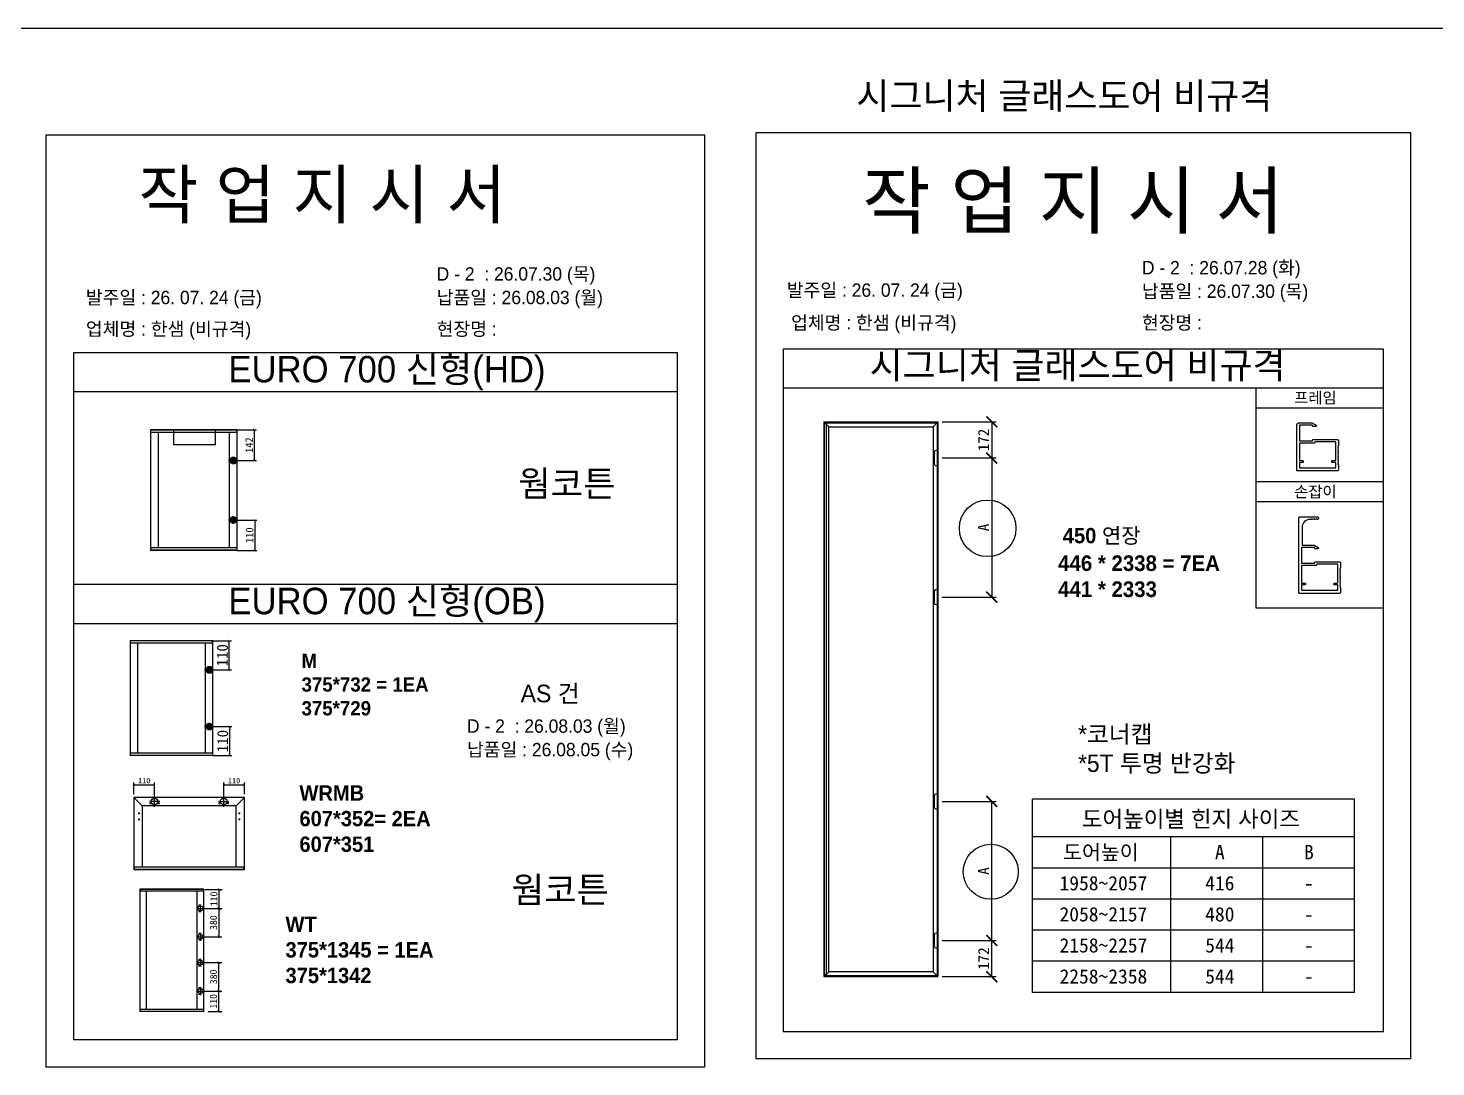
# Model space of a CAD drawing. Header units: millimetres. Extents: x -44117 to 256353, y -2095463 to 65325.
# Drawn here: x 113870 to 120285, y -1151278 to -1146543 of the extents above; entities that cross this region are included whole.
import ezdxf
from ezdxf.enums import TextEntityAlignment as Align

# ---------------------------------------------------------------- set-up
doc = ezdxf.new("R2010")
doc.units = ezdxf.units.MM
doc.header["$LTSCALE"] = 10
doc.layers.add('Layer1', color=7, linetype='Continuous', lineweight=70)
doc.styles.add('MtX_Gulim', font='')
doc.styles.get('MtX_Gulim').set_extended_font_data('Gulim', bold=True)
doc.dimstyles.new('ISO-25', dxfattribs={"dimtxt": 2.5, "dimasz": 2.5, "dimexe": 1, "dimexo": 1, "dimtad": 1, "dimtxsty": 'Standard', "dimblk": 'ARCHTICK', "dimcen": 2.5, "dimadec": 0, "dimazin": 0, "dimtfac": 1, "dimtmove": 0, "dimatfit": 3, "dimfxl": 0, "dimarcsym": 0})

# ---------------------------------------------------------------- blocks, each defined once
blk = doc.blocks.new('_ArchTick')
at = {"color": 0, "linetype": 'ByBlock', "const_width": 0.15}
blk.add_lwpolyline([(-0.5, -0.5), (0.5, 0.5)], dxfattribs=at)
blk = doc.blocks.new('*D8033')
at = {"color": 0, "lineweight": -2}
for p, q in [((114710.3322754045, -1149335.42304734), (114796.5198760303, -1149335.42304734)), ((114786.5198760303, -1149468.412046666), (114786.5198760303, -1149335.42304734)), ((114710.3322754045, -1149468.412046666), (114796.5198760303, -1149468.412046666))]:
    blk.add_line(p, q, dxfattribs=at)
at = {"layer": 'Defpoints', "color": 0}
for p in [(114695.3322754045, -1149335.42304734), (114786.5198760303, -1149335.42304734), (114695.3322754045, -1149468.412046666)]:
    blk.add_point(p, dxfattribs=at)
at = {"color": 0, "lineweight": -2, "xscale": 10, "yscale": 10, "zscale": 10}
for p, rotation in [((114786.5198760303, -1149335.42304734), 90), ((114786.5198760303, -1149468.412046666), 270)]:
    blk.add_blockref('_ArchTick', p, dxfattribs=dict(at, rotation=rotation))
at = {"color": 0, "insert": (114755.2698760303, -1149401.917547003), "char_height": 25, "attachment_point": 5, "rotation": 90}
blk.add_mtext('{\\H2x;110}', dxfattribs=at)
blk = doc.blocks.new('*D8034')
at = {"color": 0, "lineweight": -2}
for p, q in [((114710.3322754046, -1149726.982549987), (114797.97834891, -1149726.982549987)), ((114787.97834891, -1149726.982549987), (114787.97834891, -1149859.139319526)), ((114710.3322754046, -1149859.139319526), (114797.97834891, -1149859.139319526))]:
    blk.add_line(p, q, dxfattribs=at)
at = {"layer": 'Defpoints', "color": 0}
for p in [(114695.3322754046, -1149726.982549987), (114695.3322754046, -1149859.139319526), (114787.97834891, -1149859.139319526)]:
    blk.add_point(p, dxfattribs=at)
at = {"color": 0, "lineweight": -2, "xscale": 10, "yscale": 10, "zscale": 10}
for p, rotation in [((114787.97834891, -1149726.982549987), 90), ((114787.97834891, -1149859.139319526), 270)]:
    blk.add_blockref('_ArchTick', p, dxfattribs=dict(at, rotation=rotation))
at = {"color": 0, "insert": (114756.72834891, -1149793.060934757), "char_height": 25, "attachment_point": 5, "rotation": 90}
blk.add_mtext('{\\H2x;110}', dxfattribs=at)
blk = doc.blocks.new('*D8035')
at = {"color": 0, "lineweight": -2}
for p, q in [((114351.5631192497, -1150034.919974235), (114351.5631192497, -1149982.026831809)), ((114351.5631192497, -1149992.026831809), (114445.9347915198, -1149992.026831809)), ((114445.9347915198, -1150053.534567311), (114445.9347915198, -1149982.026831809))]:
    blk.add_line(p, q, dxfattribs=at)
at = {"layer": 'Defpoints', "color": 0}
for p in [(114445.9347915198, -1149992.026831809), (114351.5631192497, -1150049.919974235), (114445.9347915198, -1150068.534567311)]:
    blk.add_point(p, dxfattribs=at)
at = {"color": 0, "lineweight": -2, "xscale": 10, "yscale": 10, "zscale": 10, "rotation": 180}
blk.add_blockref('_ArchTick', (114351.5631192497, -1149992.026831809), dxfattribs=at)
at = {"color": 0, "lineweight": -2, "xscale": 10, "yscale": 10, "zscale": 10}
blk.add_blockref('_ArchTick', (114445.9347915198, -1149992.026831809), dxfattribs=at)
at = {"color": 0, "insert": (114398.7489553847, -1149973.276831809), "char_height": 25, "attachment_point": 5}
blk.add_mtext('110', dxfattribs=at)
blk = doc.blocks.new('*D8036')
at = {"color": 0, "lineweight": -2}
for p, q in [((114761.2134186668, -1150053.534567311), (114761.2134186668, -1149982.026831809)), ((114761.2134186668, -1149992.026831809), (114855.5850765878, -1149992.026831809)), ((114855.5850765878, -1150034.919974235), (114855.5850765878, -1149982.026831809))]:
    blk.add_line(p, q, dxfattribs=at)
at = {"layer": 'Defpoints', "color": 0}
for p in [(114855.5850765878, -1149992.026831809), (114761.2134186668, -1150068.534567311), (114855.5850765878, -1150049.919974235)]:
    blk.add_point(p, dxfattribs=at)
at = {"color": 0, "lineweight": -2, "xscale": 10, "yscale": 10, "zscale": 10, "rotation": 180}
blk.add_blockref('_ArchTick', (114761.2134186668, -1149992.026831809), dxfattribs=at)
at = {"color": 0, "lineweight": -2, "xscale": 10, "yscale": 10, "zscale": 10}
blk.add_blockref('_ArchTick', (114855.5850765878, -1149992.026831809), dxfattribs=at)
at = {"color": 0, "insert": (114808.3992476273, -1149973.276831809), "char_height": 25, "attachment_point": 5}
blk.add_mtext('110', dxfattribs=at)
blk = doc.blocks.new('*D8037')
at = {"color": 0, "lineweight": -2}
for p, q in [((114675.440180725, -1150468.887582124), (114753.826817409, -1150468.887582124)), ((114740.826817409, -1150555.716984953), (114740.826817409, -1150468.887582124)), ((114675.440180725, -1150555.716984953), (114753.826817409, -1150555.716984953))]:
    blk.add_line(p, q, dxfattribs=at)
at = {"layer": 'Defpoints', "color": 0}
for p in [(114655.940180725, -1150468.887582124), (114740.826817409, -1150468.887582124), (114655.940180725, -1150555.716984953)]:
    blk.add_point(p, dxfattribs=at)
at = {"color": 0, "lineweight": -2, "xscale": 13, "yscale": 13, "zscale": 13}
for p, rotation in [((114740.826817409, -1150468.887582124), 90), ((114740.826817409, -1150555.716984953), 270)]:
    blk.add_blockref('_ArchTick', p, dxfattribs=dict(at, rotation=rotation))
at = {"color": 0, "insert": (114716.451817409, -1150512.302283539), "char_height": 32.5, "attachment_point": 5, "rotation": 90}
blk.add_mtext('110', dxfattribs=at)
blk = doc.blocks.new('*D8038')
at = {"color": 0, "lineweight": -2}
for p, q in [((114675.440180725, -1150932.533806504), (114752.0625671593, -1150932.533806504)), ((114739.0625671593, -1151026.21845045), (114739.0625671593, -1150932.533806504)), ((114689.7731023304, -1151026.21845045), (114752.0625671593, -1151026.21845045))]:
    blk.add_line(p, q, dxfattribs=at)
at = {"layer": 'Defpoints', "color": 0}
for p in [(114655.940180725, -1150932.533806504), (114739.0625671593, -1150932.533806504), (114670.2731023304, -1151026.21845045)]:
    blk.add_point(p, dxfattribs=at)
at = {"color": 0, "lineweight": -2, "xscale": 13, "yscale": 13, "zscale": 13}
for p, rotation in [((114739.0625671593, -1150932.533806504), 90), ((114739.0625671593, -1151026.21845045), 270)]:
    blk.add_blockref('_ArchTick', p, dxfattribs=dict(at, rotation=rotation))
at = {"color": 0, "insert": (114714.6875671593, -1150979.376128477), "char_height": 32.5, "attachment_point": 5, "rotation": 90}
blk.add_mtext('110', dxfattribs=at)
blk = doc.blocks.new('*D8039')
at = {"color": 0, "lineweight": -2}
for p, q in [((114675.440180725, -1150803.001020226), (114752.0625671593, -1150803.001020226)), ((114739.0625671593, -1150932.533806504), (114739.0625671593, -1150803.001020226)), ((114675.440180725, -1150932.533806504), (114752.0625671593, -1150932.533806504))]:
    blk.add_line(p, q, dxfattribs=at)
at = {"layer": 'Defpoints', "color": 0}
for p in [(114655.940180725, -1150803.001020226), (114739.0625671593, -1150803.001020226), (114655.940180725, -1150932.533806504)]:
    blk.add_point(p, dxfattribs=at)
at = {"color": 0, "lineweight": -2, "xscale": 13, "yscale": 13, "zscale": 13}
for p, rotation in [((114739.0625671593, -1150803.001020226), 90), ((114739.0625671593, -1150932.533806504), 270)]:
    blk.add_blockref('_ArchTick', p, dxfattribs=dict(at, rotation=rotation))
at = {"color": 0, "insert": (114714.6875671593, -1150867.767413365), "char_height": 32.5, "attachment_point": 5, "rotation": 90}
blk.add_mtext('380', dxfattribs=at)
blk = doc.blocks.new('*D8040')
at = {"color": 0, "lineweight": -2}
for p, q in [((114675.440180725, -1150555.716984953), (114752.0625671593, -1150555.716984953)), ((114739.0625671593, -1150555.716984953), (114739.0625671593, -1150685.249792971)), ((114675.440180725, -1150685.249792971), (114752.0625671593, -1150685.249792971))]:
    blk.add_line(p, q, dxfattribs=at)
at = {"layer": 'Defpoints', "color": 0}
for p in [(114655.940180725, -1150555.716984953), (114655.940180725, -1150685.249792971), (114739.0625671593, -1150685.249792971)]:
    blk.add_point(p, dxfattribs=at)
at = {"color": 0, "lineweight": -2, "xscale": 13, "yscale": 13, "zscale": 13}
for p, rotation in [((114739.0625671593, -1150555.716984953), 90), ((114739.0625671593, -1150685.249792971), 270)]:
    blk.add_blockref('_ArchTick', p, dxfattribs=dict(at, rotation=rotation))
at = {"color": 0, "insert": (114714.6875671593, -1150620.483388962), "char_height": 32.5, "attachment_point": 5, "rotation": 90}
blk.add_mtext('380', dxfattribs=at)
blk = doc.blocks.new('*D8041')
at = {"color": 0, "lineweight": -2}
for p, q in [((114820.3499108827, -1148374.604603655), (114911.019805228, -1148374.604603655)), ((114901.019805228, -1148514.130629423), (114901.019805228, -1148374.604603655)), ((114820.3499108827, -1148514.130629423), (114911.019805228, -1148514.130629423))]:
    blk.add_line(p, q, dxfattribs=at)
at = {"layer": 'Defpoints', "color": 0}
for p in [(114805.3499108827, -1148374.604603655), (114901.019805228, -1148374.604603655), (114805.3499108827, -1148514.130629423)]:
    blk.add_point(p, dxfattribs=at)
at = {"color": 0, "lineweight": -2, "xscale": 10, "yscale": 10, "zscale": 10}
for p, rotation in [((114901.019805228, -1148374.604603655), 90), ((114901.019805228, -1148514.130629423), 270)]:
    blk.add_blockref('_ArchTick', p, dxfattribs=dict(at, rotation=rotation))
at = {"color": 0, "insert": (114877.269805228, -1148444.367616539), "char_height": 25, "attachment_point": 5, "rotation": 90}
blk.add_mtext('{\\H1.4x;142}', dxfattribs=at)
blk = doc.blocks.new('*D8042')
at = {"color": 0, "lineweight": -2}
for p, q in [((114820.3499108827, -1148785.411072859), (114912.5499688177, -1148785.411072859)), ((114902.5499688177, -1148785.411072859), (114902.5499688177, -1148924.063960884)), ((114820.3499108827, -1148924.063960884), (114912.5499688177, -1148924.063960884))]:
    blk.add_line(p, q, dxfattribs=at)
at = {"layer": 'Defpoints', "color": 0}
for p in [(114805.3499108827, -1148785.411072859), (114805.3499108827, -1148924.063960884), (114902.5499688177, -1148924.063960884)]:
    blk.add_point(p, dxfattribs=at)
at = {"color": 0, "lineweight": -2, "xscale": 10, "yscale": 10, "zscale": 10}
for p, rotation in [((114902.5499688177, -1148785.411072859), 90), ((114902.5499688177, -1148924.063960884), 270)]:
    blk.add_blockref('_ArchTick', p, dxfattribs=dict(at, rotation=rotation))
at = {"color": 0, "insert": (114878.7999688177, -1148854.737516871), "char_height": 25, "attachment_point": 5, "rotation": 90}
blk.add_mtext('{\\H1.4x;110}', dxfattribs=at)
blk = doc.blocks.new('*D8043')
at = {"color": 0, "lineweight": -2}
for p, q in [((118035.7032132477, -1148502.53147952), (118281.063910661, -1148502.53147952)), ((118261.063910661, -1148502.53147952), (118261.063910661, -1149136.379640532)), ((118035.7032132477, -1149136.379640532), (118281.063910661, -1149136.379640532))]:
    blk.add_line(p, q, dxfattribs=at)
at = {"layer": 'Defpoints', "color": 0}
for p in [(118015.7032132477, -1148502.53147952), (118015.7032132477, -1149136.379640532), (118261.063910661, -1149136.379640532)]:
    blk.add_point(p, dxfattribs=at)
at = {"color": 0, "lineweight": -2, "xscale": 50, "yscale": 50, "zscale": 50}
for p, rotation in [((118261.063910661, -1148502.53147952), 90), ((118261.063910661, -1149136.379640532), 270)]:
    blk.add_blockref('_ArchTick', p, dxfattribs=dict(at, rotation=rotation))
at = {"color": 0, "insert": (118223.563910661, -1148819.455560026), "char_height": 50, "attachment_point": 5, "rotation": 90}
blk.add_mtext('A', dxfattribs=at)
blk = doc.blocks.new('*D8044')
at = {"color": 0, "lineweight": -2}
for p, q in [((118035.7032132477, -1148338.243628964), (118281.063910661, -1148338.243628964)), ((118261.063910661, -1148338.243628964), (118261.063910661, -1148502.53147952)), ((118035.7032132477, -1148502.53147952), (118281.063910661, -1148502.53147952))]:
    blk.add_line(p, q, dxfattribs=at)
at = {"layer": 'Defpoints', "color": 0}
for p in [(118015.7032132477, -1148338.243628964), (118015.7032132477, -1148502.53147952), (118261.063910661, -1148502.53147952)]:
    blk.add_point(p, dxfattribs=at)
at = {"color": 0, "lineweight": -2, "xscale": 50, "yscale": 50, "zscale": 50}
for p, rotation in [((118261.063910661, -1148338.243628964), 90), ((118261.063910661, -1148502.53147952), 270)]:
    blk.add_blockref('_ArchTick', p, dxfattribs=dict(at, rotation=rotation))
at = {"color": 0, "insert": (118223.563910661, -1148420.387554242), "char_height": 50, "attachment_point": 5, "rotation": 90}
blk.add_mtext('172', dxfattribs=at)
blk = doc.blocks.new('*D8045')
at = {"color": 0, "lineweight": -2}
for p, q in [((118035.7032132477, -1150068.509289079), (118281.063910661, -1150068.509289079)), ((118261.063910661, -1150702.357450091), (118261.063910661, -1150068.509289079)), ((118035.7032132477, -1150702.357450091), (118281.063910661, -1150702.357450091))]:
    blk.add_line(p, q, dxfattribs=at)
at = {"layer": 'Defpoints', "color": 0}
for p in [(118015.7032132477, -1150068.509289079), (118261.063910661, -1150068.509289079), (118015.7032132477, -1150702.357450091)]:
    blk.add_point(p, dxfattribs=at)
at = {"color": 0, "lineweight": -2, "xscale": 50, "yscale": 50, "zscale": 50}
for p, rotation in [((118261.063910661, -1150068.509289079), 90), ((118261.063910661, -1150702.357450091), 270)]:
    blk.add_blockref('_ArchTick', p, dxfattribs=dict(at, rotation=rotation))
at = {"color": 0, "insert": (118223.563910661, -1150385.433369585), "char_height": 50, "attachment_point": 5, "rotation": 90}
blk.add_mtext('A', dxfattribs=at)
blk = doc.blocks.new('*D8046')
at = {"color": 0, "lineweight": -2}
for p, q in [((118035.7032132477, -1150702.357450091), (118281.063910661, -1150702.357450091)), ((118261.063910661, -1150866.645300647), (118261.063910661, -1150702.357450091)), ((118035.7032132477, -1150866.645300647), (118281.063910661, -1150866.645300647))]:
    blk.add_line(p, q, dxfattribs=at)
at = {"layer": 'Defpoints', "color": 0}
for p in [(118015.7032132477, -1150702.357450091), (118261.063910661, -1150702.357450091), (118015.7032132477, -1150866.645300647)]:
    blk.add_point(p, dxfattribs=at)
at = {"color": 0, "lineweight": -2, "xscale": 50, "yscale": 50, "zscale": 50}
for p, rotation in [((118261.063910661, -1150702.357450091), 90), ((118261.063910661, -1150866.645300647), 270)]:
    blk.add_blockref('_ArchTick', p, dxfattribs=dict(at, rotation=rotation))
at = {"color": 0, "insert": (118223.563910661, -1150784.501375369), "char_height": 50, "attachment_point": 5, "rotation": 90}
blk.add_mtext('172', dxfattribs=at)

msp = doc.modelspace()

# ---------------------------------------------------------------- linework, layer by layer
at = {"color": 1}
msp.add_line((104196.7372060149, -1146543.435167261), (196465.8840699345, -1146543.435167261), dxfattribs=at)
for p, q in [((116829.0507296563, -1148023.041820599), (114076.1697095812, -1148023.041820599)), ((120045.931527242, -1148006.275745875), (117310.5971768558, -1148006.275745875)), ((116829.0507296563, -1148201.800328397), (114076.1697095812, -1148201.800328397)), ((120045.931527242, -1148183.894859537), (117310.5971768558, -1148183.894859537)), ((120045.931527242, -1148276.273482641), (119463.811456133, -1148276.273482641)), ((117496.0409341828, -1148338.243628964), (117496.0409341828, -1150866.645300647)), ((117496.0409341828, -1148338.243628964), (118015.7032132477, -1148338.243628964)), ((117496.0409341828, -1148338.243628964), (117518.1790133358, -1148360.381708117)), ((117496.0409341828, -1148338.243628964), (117506.527392729, -1148338.243628964)), ((117506.527392729, -1148338.243628964), (117506.527392729, -1150866.645300647)), ((117993.5651340947, -1148360.381708117), (118015.7032132477, -1148338.243628964)), ((118015.7032132477, -1148338.243628964), (118015.7032132477, -1150866.645300647)), ((114426.8307451661, -1148374.999330196), (114426.8307451661, -1148923.66922126)), ((114822.4220519908, -1148375.709837968), (114426.8307451661, -1148375.709837968)), ((114822.4220519908, -1148386.446399865), (114426.8307451661, -1148386.446399865)), ((114822.0273254505, -1148374.604603655), (114427.2254717064, -1148374.604603655)), ((114461.9614072557, -1148385.656946785), (114461.9614072557, -1148912.222164674)), ((114786.8966633607, -1148912.222164674), (114786.8966633607, -1148386.446399865)), ((114820.448419289, -1148386.446399865), (114820.448419289, -1148374.604603655)), ((114822.4220519908, -1148923.66922126), (114822.4220519908, -1148374.999330196)), ((120045.931527242, -1148611.536185654), (119463.811456133, -1148611.536185654)), ((120045.931527242, -1148701.968888441), (119463.811456133, -1148701.968888441)), ((114822.4220519908, -1148912.222164674), (114426.8307451661, -1148912.222164674)), ((114822.4220519908, -1148922.958726571), (114426.8307451661, -1148922.958726571)), ((114822.0273254505, -1148924.063960884), (114427.2254717064, -1148924.063960884)), ((114428.8043778677, -1148924.063960884), (114428.8043778677, -1148912.222164674)), ((114820.448419289, -1148912.222164674), (114820.448419289, -1148924.063960884)), ((116829.0507296563, -1149079.737665741), (114076.1697095812, -1149079.737665741)), ((116829.0507296563, -1149258.496173539), (114076.1697095812, -1149258.496173539)), ((114334.5473623581, -1149335.799280285), (114334.5473623581, -1149858.76307411)), ((114711.6045582982, -1149336.476499586), (114334.5473623581, -1149336.476499586)), ((114711.6045582982, -1149346.710035696), (114334.5473623581, -1149346.710035696)), ((114711.228325353, -1149335.42304734), (114334.9235953033, -1149335.42304734)), ((114368.0320944807, -1149345.957569805), (114368.0320944807, -1149847.85233117)), ((114677.7435932303, -1149847.85233117), (114677.7435932303, -1149346.710035696)), ((114709.7233935721, -1149346.710035696), (114709.7233935721, -1149335.42304734)), ((114711.6045582982, -1149858.76307411), (114711.6045582982, -1149335.799280285)), ((114711.6045582982, -1149847.85233117), (114334.5473623581, -1149847.85233117)), ((114711.6045582982, -1149858.085867279), (114334.5473623581, -1149858.085867279)), ((114711.228325353, -1149859.139319526), (114334.9235953033, -1149859.139319526)), ((114336.4285270841, -1149859.139319526), (114336.4285270841, -1149847.85233117)), ((114709.7233935721, -1149847.85233117), (114709.7233935721, -1149859.139319526)), ((114351.1302217364, -1150049.919974235), (114351.1302217364, -1150378.056289391)), ((114389.6581004288, -1150088.447852928), (114351.2570144824, -1150049.613869468)), ((114855.5850765877, -1150049.487076721), (114351.5631192497, -1150049.487076721)), ((114469.5473149697, -1150068.534567311), (114422.3222680698, -1150068.534567311)), ((114429.9175783225, -1150077.192517579), (114422.9912181081, -1150077.192517579)), ((114426.4543982153, -1150073.729337472), (114426.4543982153, -1150080.655697686)), ((114445.9347843453, -1150092.147090761), (114445.9347843453, -1150044.922043861)), ((114468.8783545284, -1150077.192517579), (114461.951994314, -1150077.192517579)), ((114465.4151744212, -1150073.729337472), (114465.4151744212, -1150080.655697686)), ((114737.6008952168, -1150068.534567311), (114784.8259421167, -1150068.534567311)), ((114745.1962198185, -1150077.192517579), (114738.2698596041, -1150077.192517579)), ((114741.7330397113, -1150073.729337472), (114741.7330397113, -1150080.655697686)), ((114761.2134258412, -1150092.147090761), (114761.2134258412, -1150044.922043861)), ((114784.1569960244, -1150077.192517579), (114777.23063581, -1150077.192517579)), ((114780.6938159172, -1150073.729337472), (114780.6938159172, -1150080.655697686)), ((114817.4900954086, -1150088.447852928), (114855.891181355, -1150049.613869468)), ((114856.0179741011, -1150378.056289391), (114856.0179741011, -1150049.919974235)), ((118446.0730089964, -1150938.433212994), (118446.0730089964, -1150058.37141765)), ((119914.6502626512, -1150058.37141765), (118446.0730089964, -1150058.37141765)), ((119914.6502626503, -1150938.433212994), (119914.650262651, -1150058.37141765)), ((114370.6106170138, -1150122.213860287), (114379.2685672818, -1150122.213860287)), ((114370.6106170138, -1150149.91929983), (114379.2685672818, -1150149.91929983)), ((114374.9395921478, -1150117.884883839), (114374.9395921478, -1150126.542834107)), ((114374.9395921478, -1150145.590323381), (114374.9395921478, -1150154.248273648)), ((114389.6581004288, -1150088.447852928), (114389.6581004288, -1150366.368056529)), ((114817.4900954086, -1150088.447852928), (114389.6581004288, -1150088.447852928)), ((114817.4900954086, -1150365.502261503), (114817.4900954086, -1150088.447852928)), ((114836.5375931727, -1150122.213860287), (114827.8796429047, -1150122.213860287)), ((114836.5375931727, -1150149.91929983), (114827.8796429047, -1150149.91929983)), ((114832.2086180387, -1150117.884883839), (114832.2086180387, -1150126.542834107)), ((114832.2086180387, -1150145.590323381), (114832.2086180387, -1150154.248273648)), ((119914.6502626512, -1150230.132295288), (118446.0730089964, -1150230.132295288)), ((119076.877444593, -1150938.433212994), (119076.877444593, -1150230.132295287)), ((119495.7638536218, -1150938.433212994), (119495.7638536221, -1150230.132295287)), ((114351.1302217364, -1150365.502261503), (114856.0179741011, -1150365.502261503)), ((114351.1302217364, -1150377.277073867), (114855.5850765877, -1150377.277073867)), ((114351.5631192497, -1150378.489186904), (114855.5850765877, -1150378.489186904)), ((114353.2947093033, -1150365.502261503), (114353.2947093033, -1150378.489186904)), ((114853.8534865341, -1150378.489186904), (114853.8534865341, -1150365.502261503)), ((119914.6502626506, -1150371.792478829), (118446.0730089964, -1150371.792478829)), ((114378.5104313953, -1150468.297306062), (114378.5104313953, -1151025.986557244)), ((114670.3691511393, -1150468.887582124), (114378.5104313953, -1150468.887582124)), ((114670.0412199935, -1150467.969374916), (114378.8383625411, -1150467.969374916)), ((114380.1500871242, -1150467.969374916), (114380.1500871242, -1150477.807309289)), ((114668.7294954104, -1150477.807309289), (114668.7294954104, -1150467.969374916)), ((114670.3691511393, -1151025.986557244), (114670.3691511393, -1150468.297306062)), ((114670.3691511393, -1150477.807309289), (114378.5104313953, -1150477.807309289)), ((114407.6963033697, -1150477.151446998), (114407.6963033697, -1151016.476564885)), ((114640.8553480191, -1151016.476564885), (114640.8553480191, -1150477.807309289)), ((119914.6502626509, -1150513.452662371), (118446.0730089964, -1150513.452662371)), ((114638.0530789745, -1150555.716984953), (114673.8272824755, -1150555.716984953)), ((114652.6608692672, -1150540.960081898), (114647.4139709347, -1150540.960081898)), ((114652.6608692672, -1150570.473885019), (114647.4139709347, -1150570.473885019)), ((114650.037420101, -1150538.336632732), (114650.037420101, -1150543.583531065)), ((114650.037420101, -1150567.850435853), (114650.037420101, -1150573.097334185)), ((114655.940180725, -1150573.604092138), (114655.940180725, -1150537.829888637)), ((119914.6502626506, -1150655.112845912), (118446.0730089964, -1150655.112845912)), ((114638.0530789745, -1150685.249798406), (114673.8272824755, -1150685.249798406)), ((114652.6608692672, -1150670.492884481), (114647.4139709347, -1150670.492884481)), ((114652.6608692672, -1150700.006687602), (114647.4139709347, -1150700.006687602)), ((114650.037420101, -1150667.869435315), (114650.037420101, -1150673.116333647)), ((114650.037420101, -1150697.383238435), (114650.037420101, -1150702.630136768)), ((114655.940180725, -1150667.362691221), (114655.940180725, -1150703.136894721)), ((114652.6608692672, -1150788.244106301), (114647.4139709347, -1150788.244106301)), ((114650.037420101, -1150785.620657135), (114650.037420101, -1150790.867555468)), ((114655.940180725, -1150785.113913041), (114655.940180725, -1150820.888116542)), ((114638.0530789745, -1150803.001020226), (114673.8272824755, -1150803.001020226)), ((114652.6608692672, -1150817.757909422), (114647.4139709347, -1150817.757909422)), ((114650.037420101, -1150815.134460255), (114650.037420101, -1150820.381358588)), ((117518.1790133358, -1150844.507221494), (117496.0409341828, -1150866.645300647)), ((117993.5651340947, -1150844.507221494), (118015.7032132477, -1150866.645300647)), ((119914.6502626506, -1150796.773029453), (118446.0730089964, -1150796.773029453)), ((114652.6608692672, -1150917.77689258), (114647.4139709347, -1150917.77689258)), ((114650.037420101, -1150915.153443414), (114650.037420101, -1150920.400341746)), ((114655.940180725, -1150914.646704754), (114655.940180725, -1150950.420908254)), ((117496.0409341828, -1150866.645300647), (118015.7032132477, -1150866.645300647)), ((114638.0530789745, -1150932.533811939), (114673.8272824755, -1150932.533811939)), ((114652.6608692672, -1150947.2906957), (114647.4139709347, -1150947.2906957)), ((114650.037420101, -1150944.667246534), (114650.037420101, -1150949.914144866)), ((119914.6502626506, -1150938.433212994), (118446.0730089964, -1150938.433212994)), ((114670.3691511393, -1151016.476564885), (114378.5104313953, -1151016.476564885)), ((114670.3691511393, -1151025.396292051), (114378.5104313953, -1151025.396292051)), ((114670.0412199935, -1151026.314499259), (114378.8383625411, -1151026.314499259)), ((114380.1500871242, -1151026.314499259), (114380.1500871242, -1151016.476564885)), ((114668.7294954104, -1151016.476564885), (114668.7294954104, -1151026.314499259))]:
    msp.add_line(p, q)
at = {"linetype": 'Continuous'}
for p, q in [((117518.1790133358, -1150844.507221494), (117518.1790133358, -1148360.381708117)), ((117518.1790133358, -1148360.381708117), (117993.5651340947, -1148360.381708117)), ((117993.5651340947, -1148360.381708117), (117993.5651340947, -1150844.507221494)), ((117993.5651340947, -1150844.507221494), (117518.1790133358, -1150844.507221494))]:
    msp.add_line(p, q, dxfattribs=at)
for points in [[(113951.0387541232, -1151277.930854131), (116954.1816851143, -1151277.930854131), (116954.1816851143, -1147030.628708872), (113951.0387541232, -1147030.628708872)], [(117186.2637972928, -1151240.418346005), (120170.264906805, -1151240.418346005), (120170.264906805, -1147020.188205409), (117186.2637972928, -1147020.188205409)], [(120045.931527242, -1148183.894859537), (119463.811456133, -1148183.894859537), (119463.811456133, -1149185.011861861), (120045.931527242, -1149185.011861861)], [(117499.5364203648, -1148341.739115146), (118012.2077270656, -1148341.739115146), (118012.2077270656, -1150863.149814465), (117499.5364203648, -1150863.149814465)]]:
    msp.add_lwpolyline(points, close=True)
for points in [[(114076.1697095812, -1148023.041820599), (114076.1697095812, -1151152.799898673), (116829.0507296563, -1151152.799898673), (116829.0507296563, -1148023.041820599)], [(117310.5971768558, -1148006.275745875), (117310.5971768558, -1151116.084966442), (120045.931527242, -1151116.084966442), (120045.931527242, -1148006.275745875)], [(114722.6560686167, -1148374.604603655), (114722.6560686167, -1148442.337755945), (114534.2697929864, -1148442.337755945), (114534.2697929864, -1148374.604603655)]]:
    msp.add_lwpolyline(points)
at = {"color": 7}
for points in [[(119840.852753621, -1148423.88144515), (119840.852753621, -1148445.38144515), (119837.8527536206, -1148448.38144515), (119840.852753621, -1148451.38144515), (119837.8527536206, -1148454.381445149), (119840.852753621, -1148457.38144515), (119837.8527536206, -1148460.38144515), (119840.852753621, -1148463.38144515), (119837.8527536206, -1148466.38144515), (119840.852753621, -1148469.381445149), (119837.8527536206, -1148472.38144515), (119840.852753621, -1148475.38144515), (119837.8527536206, -1148478.38144515), (119840.852753621, -1148481.38144515), (119837.8527536206, -1148484.381445149), (119840.852753621, -1148487.38144515), (119837.8527536206, -1148490.38144515), (119840.852753621, -1148493.38144515), (119837.8527536206, -1148496.38144515), (119840.852753621, -1148499.381445149), (119837.8527536206, -1148502.38144515), (119840.852753621, -1148505.38144515), (119837.8527536206, -1148508.38144515), (119840.852753621, -1148511.38144515), (119837.8527536206, -1148514.381445149), (119840.852753621, -1148517.38144515), (119837.8527536206, -1148520.38144515), (119840.852753621, -1148523.38144515), (119837.8527536206, -1148526.38144515), (119840.852753621, -1148529.381445149), (119837.8527536206, -1148532.38144515), (119840.852753621, -1148535.38144515), (119840.852753621, -1148556.881445149, -0.4142135623731283), (119835.852753621, -1148561.881445149), (119835.852753621, -1148561.88144515), (119653.8527536202, -1148561.88144515, -0.4142135623753148), (119650.8527536211, -1148558.88144515), (119650.8527536034, -1148352.881445136, -0.4142135623732282), (119660.8527536034, -1148342.881445136), (119720.3586978228, -1148342.881445136), (119738.7691155677, -1148353.024824626, -0.8557007920449903), (119737.8527536029, -1148358.881445138), (119725.8527536034, -1148358.881445138, -0.4142135624026193), (119722.8527536029, -1148355.881445138), (119722.8527536029, -1148354.881445136, 0.4142135623728452), (119720.8527536034, -1148352.881445136), (119665.8527536034, -1148352.881445136, 0.4142135623732615), (119662.8527536029, -1148355.881445136), (119662.8527536029, -1148421.881445136, 0.4142135623759254), (119665.8527536034, -1148424.881445136), (119720.8527536034, -1148424.881445136, 0.414213562379172), (119722.8527536029, -1148422.881445136), (119722.8527536029, -1148421.881445135, -0.4142135623926855), (119725.8527536034, -1148418.881445135), (119835.852753621, -1148418.881445151, -0.4142135623499196), (119840.852753621, -1148423.88144515)], [(119728.1181405271, -1148782.112347537, -0.2301863538873075), (119722.8716569413, -1148782.112347537, 0.2466321038543262), (119718.2221714971, -1148782.057709299, -0.1185157189851144), (119715.4948987701, -1148782.713368043), (119710.0484150397, -1148782.713368043, 0.4142135623730089), (119675.2484150399, -1148817.513368043), (119675.2484150399, -1148900.713365048), (119729.7543592663, -1148900.713365048), (119748.1647770112, -1148910.856744538, -0.8557007920449903), (119747.2484150464, -1148916.713365049), (119735.2484150469, -1148916.713365049, -0.4142135624026193), (119732.2484150464, -1148913.713365049), (119732.2484150464, -1148912.713365047, 0.4142135623728452), (119730.2484150469, -1148910.713365048), (119675.2484150469, -1148910.713365048, 0.4142135623732615), (119672.2484150464, -1148913.713365047), (119672.2484150464, -1148979.713365047, 0.4142135623759254), (119675.2484150469, -1148982.713365047), (119730.2484150469, -1148982.713365047, 0.414213562379172), (119732.2484150464, -1148980.713365048), (119732.2484150464, -1148979.713365046, -0.4142135623926855), (119735.2484150469, -1148976.713365046), (119845.2484150646, -1148976.713365062, -0.4142135623499196), (119850.2484150632, -1148981.713365061), (119850.2484150632, -1149003.213365061), (119847.2484150641, -1149006.213365061), (119850.2484150632, -1149009.213365061), (119847.2484150641, -1149012.213365061), (119850.2484150632, -1149015.213365061), (119847.2484150641, -1149018.213365061), (119850.2484150632, -1149021.213365061), (119847.2484150641, -1149024.213365061), (119850.2484150632, -1149027.213365061), (119847.2484150641, -1149030.213365061), (119850.2484150632, -1149033.213365061), (119847.2484150641, -1149036.213365061), (119850.2484150632, -1149039.213365061), (119847.2484150641, -1149042.213365061), (119850.2484150632, -1149045.213365061), (119847.2484150641, -1149048.213365061), (119850.2484150632, -1149051.213365061), (119847.2484150641, -1149054.213365061), (119850.2484150632, -1149057.213365061), (119847.2484150641, -1149060.213365061), (119850.2484150632, -1149063.213365061), (119847.2484150641, -1149066.213365061), (119850.2484150632, -1149069.213365061), (119847.2484150641, -1149072.213365061), (119850.2484150632, -1149075.213365061), (119847.2484150641, -1149078.213365061), (119850.2484150632, -1149081.213365061), (119847.2484150641, -1149084.213365061), (119850.2484150632, -1149087.213365061), (119847.2484150641, -1149090.213365061), (119850.2484150632, -1149093.213365061), (119850.2484150632, -1149114.713365061, -0.4142135623731283), (119845.2484150632, -1149119.713365061), (119845.2484150632, -1149119.713365061), (119663.2484150637, -1149119.713365061, -0.4142135623753148), (119660.2484150632, -1149116.713365061), (119660.2484150353, -1148775.713368043, -0.414213562373095), (119665.2484150399, -1148770.713368042), (119745.2484150399, -1148770.713368042, -0.4142135623728952), (119750.2484150399, -1148775.713368042), (119750.2484150399, -1148777.713368043, -0.414213562373095), (119745.2484150399, -1148782.713368043, -0.1244779228781318), (119742.8716568691, -1148782.112347537, 0.2466321038543262), (119738.2221714249, -1148782.057709299, -0.2404082057736792), (119732.7676259708, -1148782.057709299, 0.2466321038543261), (119728.1181405271, -1148782.112347537), (119728.1181405271, -1148782.112347537, -0.2466321038543261), (119732.7676259708, -1148782.057709299)]]:
    msp.add_lwpolyline(points, format="xyb", dxfattribs=at)
at = {"linetype": 'Continuous'}
for points in [[(118007.5284466823, -1148536.865499095), (118007.5284466823, -1148536.865499095, 0.414213562373095), (118015.7032132477, -1148528.690732529), (118015.7032132477, -1148476.372226511, 0.414213562373095), (118007.5284466823, -1148468.197459946), (118007.5284466823, -1148468.197459946, 0.414213562373095), (117999.353680117, -1148476.372226511), (117999.353680117, -1148528.690732529, 0.414213562373095)], [(118007.5284466823, -1149170.713660107), (118007.5284466823, -1149170.713660107, 0.414213562373095), (118015.7032132477, -1149162.538893541), (118015.7032132477, -1149110.220387523, 0.414213562373095), (118007.5284466823, -1149102.045620958), (118007.5284466823, -1149102.045620958, 0.414213562373095), (117999.353680117, -1149110.220387523), (117999.353680117, -1149162.538893541, 0.414213562373095)], [(118007.5284466823, -1150102.843308653), (118007.5284466823, -1150102.843308653, 0.414213562373095), (118015.7032132477, -1150094.668542088), (118015.7032132477, -1150042.35003607, 0.414213562373095), (118007.5284466823, -1150034.175269504), (118007.5284466823, -1150034.175269504, 0.414213562373095), (117999.353680117, -1150042.35003607), (117999.353680117, -1150094.668542088, 0.414213562373095)], [(118007.5284466823, -1150736.691469665), (118007.5284466823, -1150736.691469665, 0.414213562373095), (118015.7032132477, -1150728.5167031), (118015.7032132477, -1150676.198197082, 0.414213562373095), (118007.5284466823, -1150668.023430516), (118007.5284466823, -1150668.023430516, 0.414213562373095), (117999.353680117, -1150676.198197082), (117999.353680117, -1150728.5167031, 0.414213562373095)]]:
    msp.add_lwpolyline(points, format="xyb", close=True, dxfattribs=at)
at = {"color": 7, "elevation": 4.008768883978002e-08}
for points in [[(119662.8527536137, -1148437.881446278), (119662.8527536137, -1148514.881445157), (119677.8527536206, -1148514.881445157, -0.4142135623726788), (119680.8527536211, -1148517.881445157), (119680.8527536211, -1148519.881445157, -0.4142135623734005), (119677.8527536206, -1148522.881445157), (119662.8527536137, -1148522.881445157), (119662.8527536137, -1148544.881445157, 0.4142135623732816), (119665.8527536127, -1148547.881445157), (119825.3527536206, -1148547.881445157, 0.414213562372984), (119828.352753621, -1148544.881445157), (119828.352753621, -1148525.881445157, 0.4142135623714301), (119825.3527536206, -1148522.881445157), (119813.352753621, -1148522.881445157, -0.4142135623725955), (119810.3527536206, -1148519.881445157), (119810.3527536206, -1148517.881445157, -0.4142135623673233), (119813.352753621, -1148514.881445157), (119825.3527536206, -1148514.881445157, 0.4142135623757867), (119828.352753621, -1148511.881445157), (119828.352753621, -1148431.881445157, 0.4142135623729286), (119825.3527536206, -1148428.881445157), (119734.8527536038, -1148428.881445157, 0.4142135623631473), (119732.8527536029, -1148430.881445156), (119732.8527536029, -1148431.881445136, -0.4142135469744148), (119729.8527537607, -1148434.881445136), (119665.8565591844, -1148434.881448691, 0.4145851532621252), (119662.8527536137, -1148437.881446277)], [(119672.2484150557, -1148995.713366189), (119672.2484150557, -1149072.713365068), (119687.2484150641, -1149072.713365068, -0.4142135623726788), (119690.2484150632, -1149075.713365068), (119690.2484150632, -1149077.713365068, -0.4142135623734005), (119687.2484150641, -1149080.713365068), (119672.2484150557, -1149080.713365068), (119672.2484150557, -1149102.713365068, 0.4142135623732816), (119675.2484150562, -1149105.713365068), (119834.7484150641, -1149105.713365068, 0.414213562372984), (119837.7484150632, -1149102.713365068), (119837.7484150632, -1149083.713365068, 0.4142135623714301), (119834.7484150641, -1149080.713365068), (119822.7484150632, -1149080.713365068, -0.4142135623725955), (119819.7484150641, -1149077.713365068), (119819.7484150641, -1149075.713365068, -0.4142135623673233), (119822.7484150632, -1149072.713365068), (119834.7484150641, -1149072.713365068, 0.4142135623757867), (119837.7484150646, -1149069.713365068), (119837.7484150632, -1148989.713365068, 0.4142135623729286), (119834.7484150641, -1148986.713365068), (119744.248415046, -1148986.713365068, 0.4142135623631473), (119742.2484150464, -1148988.713365068), (119742.2484150464, -1148989.713365047, -0.4142135469744148), (119739.2484152043, -1148992.713365047), (119675.2522206279, -1148992.713368603, 0.4145851532621252), (119672.2484150557, -1148995.713366188)]]:
    msp.add_lwpolyline(points, format="xyb", dxfattribs=at)
at = {"color": 1}
for centre, radius in [((118242.4276769244, -1148823.266492187), 128.9482466623599), ((118256.7552598869, -1150388.554930839), 125.3663509217395)]:
    msp.add_circle(centre, radius, dxfattribs=at)
for centre, radius in [((114426.4543982153, -1150077.192517579), 1.385272042876751), ((114445.9347843453, -1150068.534567311), 15.15141296896446), ((114465.4151744212, -1150077.192517579), 1.385272042876751), ((114741.7330397113, -1150077.192517579), 1.385272042876751), ((114761.2134258412, -1150068.534567311), 15.15141296896446), ((114780.6938159172, -1150077.192517579), 1.385272042876751), ((114374.9395921478, -1150122.213858972), 1.298692540196954), ((114374.9395921478, -1150149.919298515), 1.298692540196954), ((114832.2086180387, -1150122.213858972), 1.298692540196954), ((114832.2086180387, -1150149.919298515), 1.298692540196954), ((114655.940180725, -1150555.716984953), 11.47759010229194), ((114650.037420101, -1150540.960081898), 1.049379666495264), ((114650.037420101, -1150570.473885019), 1.049379666495264), ((114655.940180725, -1150685.249798406), 11.47759010229194), ((114650.037420101, -1150670.492884481), 1.049379666495264), ((114650.037420101, -1150700.006687602), 1.049379666495264), ((114655.940180725, -1150803.001020226), 11.47759010229194), ((114650.037420101, -1150788.244106301), 1.049379666495264), ((114650.037420101, -1150817.757909422), 1.049379666495264), ((114655.940180725, -1150932.533811939), 11.47759010229194), ((114650.037420101, -1150917.77689258), 1.049379666495264), ((114650.037420101, -1150947.2906957), 1.049379666495264)]:
    msp.add_circle(centre, radius)
for centre, radius, start, end in [((114822.0273254505, -1148374.999330196), 0.3947265403337448, 0, 90), ((114427.2254717064, -1148923.669234343), 0.394726540333745, 180, 270), ((114822.0273254505, -1148923.669234343), 0.3947265403337448, 270, 0), ((114711.228325353, -1149335.799280285), 0.3762329451979292, 0, 90), ((114334.9235953033, -1149858.763086581), 0.3762329451979295, 180, 270), ((114711.228325353, -1149858.763086581), 0.3762329451979292, 270, 0), ((114351.5631192497, -1150049.919974235), 0.4328975133989847, 90, 180), ((114855.5850765877, -1150049.919974235), 0.4328975133989845, 0, 90), ((114351.5631192497, -1150378.056289391), 0.4328975133989847, 180, 270), ((114855.5850765877, -1150378.056289391), 0.4328975133989845, 270, 0), ((114378.8383625411, -1150468.297306062), 0.3279311457797698, 90, 180), ((114670.0412199935, -1150468.297306062), 0.3279311457797697, 0, 90), ((114378.8383625411, -1151025.986568113), 0.3279311457797698, 180, 270), ((114670.0412199935, -1151025.986568113), 0.3279311457797697, 270, 0)]:
    msp.add_arc(centre, radius, start, end)
at = {"layer": 'Layer1'}
for p, q in [((114805.3499108827, -1148499.58253479), (114805.3499108827, -1148528.678724057)), ((114805.3499108827, -1148799.959167492), (114805.3499108827, -1148770.862978225)), ((114695.3322754046, -1149454.54555447), (114695.3322754046, -1149482.278538862)), ((114695.3322754046, -1149740.849042183), (114695.3322754046, -1149713.116057791))]:
    msp.add_line(p, q, dxfattribs=at)
for points in [[(114819.8980055163, -1148514.130629423), (114790.801816249, -1148514.130629423)], [(114819.8980055163, -1148785.411072859), (114790.801816249, -1148785.411072859)], [(114709.1987676004, -1149468.412046666), (114681.4657832087, -1149468.412046666)], [(114709.1987676004, -1149726.982549987), (114681.4657832087, -1149726.982549987)]]:
    msp.add_lwpolyline(points, close=True, dxfattribs=at)
for centre, radius in [((114805.3499108827, -1148514.130629423), 9.698729755773677), ((114805.3499108827, -1148785.411072859), 9.698729755773677), ((114695.3322754046, -1149468.412046666), 9.244328130579406), ((114695.3322754046, -1149726.982549987), 9.244328130579406)]:
    msp.add_circle(centre, radius, dxfattribs=at)

# ---------------------------------------------------------------- texts
at = {"linetype": 'Continuous', "style": 'MtX_Gulim'}
for s, height, p in [('프레임', 51.27174849692187, (119639.2872923193, -1148253.904034706)), ('웜코튼', 117.5915742963859, (116103.780824427, -1148678.36044338)), ('손잡이', 51.27174849692187, (119639.2872923193, -1148681.805116183)), ('450 연장', 69.96959428820774, (118584.9825403441, -1148891.595669076)), ('도어높이별 힌지 사이즈', 74.86366529527685, (118671.7060128798, -1150184.995710547)), ('도어높이', 68.47286459933873, (118586.2717009014, -1150334.216943996)), ('웜코튼', 117.5915742963859, (116073.4776566504, -1150529.592798909))]:
    msp.add_text(s, height=height, dxfattribs=at).set_placement(p)
for s, p in [('A', (119300.3730745173, -1150331.734561626)), ('B', (119706.47598466, -1150331.734561626)), ('1958~2057', (118769.8836613568, -1150473.394745167)), ('416', (119300.3730745135, -1150473.394745167)), ('-', (119706.4759846561, -1150473.394745167)), ('2058~2157', (118769.8836613565, -1150615.054928709)), ('480', (119300.3730745132, -1150615.054928709)), ('-', (119706.4759846559, -1150615.054928709)), ('2158~2257', (118769.8836613565, -1150756.71511225)), ('544', (119300.3730745132, -1150756.71511225)), ('-', (119706.4759846559, -1150756.71511225)), ('2258~2358', (118769.8836613565, -1150898.375295791)), ('544', (119300.3730745132, -1150898.375295791)), ('-', (119706.4759846559, -1150898.375295791))]:
    msp.add_text(s, height=65.32167186207847).set_placement(p, align=Align.CENTER)
at = {"attachment_point": 1}
for s, width, gutter_width, heights, insert, char_height in [('{\\fGulim|b0|i0|c129|p50;시그니처 글래스도어 비규격}', 2836.703431437212, 10.72130753639127, [-133.8293280547887], (117644.1864079585, -1146791.940311206), 120.0786444075822), ('{\\fGulim|b0|i0|c129|p50;작 업 지 시 서}', 5121.296951961584, 19.35591821078906, [-241.3226809470841], (114373.2450974471, -1147193.405694135), 216.7862839608375), ('{\\fGulim|b0|i0|c129|p50;작 업 지 시 서}', 5874.432147175323, 22.20238920767984, [-276.8114655517282], (117670.8204719736, -1147205.200735916), 248.6667591260142), ('{\\fGulim|b0|i0|c129|p50;\\C1;D - 2  : 26.07.30 (목)}', 5874.432147175323, 22.20238920767984, [62.32695565935605], (115731.5199319863, -1147633.241813097), 60.92335598587348), ('{\\fGulim|b0|i0|c129|p50;\\C1;D - 2  : 26.07.28 (화)}', 5874.432147175323, 22.20238920767984, [62.32695565935605], (118945.314886033, -1147604.77446628), 60.92335598587348), ('\\pt11;{\\fGulim|b0|i0|c129|p50;발주일 : 26. 07. 24 (금)}', 5874.432147175323, 22.20238920767984, [61.2859131100375], (117326.9855088059, -1147706.974998061), 60.92335598587348), ('{\\fGulim|b0|i0|c129|p50;납품일 : 26.07.30 (목)}', 5874.432147175323, 22.20238920767984, [62.32695565935605], (118945.314886033, -1147712.172968031), 60.92335598587348), ('\\pt11;{\\fGulim|b0|i0|c129|p50;발주일 : 26. 07. 24 (금)}', 5874.432147175323, 22.20238920767984, [61.2859131100375], (114132.9870155659, -1147740.640314849), 60.92335598587348), ('{\\fGulim|b0|i0|c129|p50;납품일 : 26.08.03 (월)}', 5874.432147175323, 22.20238920767984, [62.32695565935605], (115731.5199319863, -1147740.640314849), 60.92335598587348), ('{\\fGulim|b0|i0|c129|p50;업체명 : 한샘 (비규격)}', 5874.432147175323, 22.20238920767984, [64.14321788595585], (114132.9870155659, -1147883.901103255), 60.92335598587348), ('{\\fGulim|b0|i0|c129|p50;현장명 : }', 5874.432147175323, 22.20238920767984, [-67.9810550148628], (115731.5199319863, -1147883.901103255), 60.92335598587348), ('{\\fGulim|b0|i0|c129|p50;업체명 : 한샘 (비규격)}', 5874.432147175323, 22.20238920767984, [64.14321788595585], (117346.7819696126, -1147855.433756437), 60.92335598587348), ('{\\fGulim|b0|i0|c129|p50;현장명 : }', 5874.432147175323, 22.20238920767984, [-67.9810550148628], (118945.314886033, -1147855.433756437), 60.92335598587348), ('{\\fGulim|b0|i0|c129|p50;EURO 700 신형(HD)}', 2854.900365245303, 10.79008276379565, [-152.0668921065422], (114782.3549021417, -1148037.336550613), 120.8489269545113), ('{\\fGulim|b0|i0|c129|p50;시그니처 글래스도어 비규격}', 2836.703431437212, 10.72130753639127, [-133.8293280547887], (117704.4179512903, -1148020.098442219), 120.0786444075822), ('{\\f굴림|b1|i0|c129|p50;446 * 2338 = 7EA\\P\\C1;441 * 2333}', 21510.08905582664, 276.6388033000316, [-191.8593605199879], (118563.4730347733, -1148946.537722707), 71.13569227715098), ('{\\fGulim|b0|i0|c129|p50;EURO 700 신형(OB)}', 2854.900365245303, 10.79008276379565, [-152.0668921065422], (114782.3549021417, -1149094.032395754), 120.8489269545113), ('{\\f굴림|b1|i0|c129|p50;M\\P375*732 = 1EA\\P\\C1;375*729}', 24729.76360464521, 318.0466706449355, [3896.04217938072], (115115.8099456645, -1149394.29799019), 65), ('{\\fGulim|b0|i0|c129|p50;\\C1;AS 건}', 5874.432147175323, 22.20238920767984, [62.32695565935605], (116114.3854531717, -1149536.174879948), 80), ('{\\fGulim|b0|i0|c129|p50;\\C1;D - 2  : 26.08.03 (월)}', 5874.432147175323, 22.20238920767984, [62.32695565935605], (115869.7458418662, -1149694.062996188), 60.92335598587348), ('{\\fGulim|b0|i0|c129|p50;*코너캡\\P*5T 투명 반강화}', 1875.299519294903, 7.087685884393229, [-224.4754743977167], (118654.4726470538, -1149721.99088155), 79.38208190520416), ('{\\fGulim|b0|i0|c129|p50;납품일 : 26.08.05 (수)}', 5874.432147175323, 22.20238920767984, [62.32695565935605], (115869.7458418662, -1149801.461497939), 60.92335598587348), ('{\\f굴림|b1|i0|c129|p50;WRMB\\P607*352= 2EA\\P\\C1;607*351}', 29239.48673065499, 376.0457056817471, [-305.6481481481482], (115106.2544894829, -1149994.667025883), 70), ('{\\f굴림|b1|i0|c129|p50;WT\\P375*1345 = 1EA\\P\\C1;375*1342}', 16827.0859124774, 216.4112337133081, [-305.7407407407407], (115042.6824723146, -1150592.904580424), 70)]:
    msp.add_mtext_dynamic_manual_height_columns(s, width=width, gutter_width=gutter_width, heights=heights, dxfattribs=dict(at, insert=insert, char_height=char_height))

# ---------------------------------------------------------------- dimensions: what is measured, and where the dimension line sits
for base, p1, p2, text, override, picture, middle in [((118261.063910661, -1148502.53147952), (118015.7032132477, -1148338.243628964), (118015.7032132477, -1148502.53147952), '172', {"dimscale": 20}, '*D8044', (118223.563910661, -1148420.387554242)), ((114901.019805228, -1148374.604603655), (114805.3499108827, -1148514.130629423), (114805.3499108827, -1148374.604603655), '{\\H1.4x;142}', {"dimscale": 10, "dimasz": 1, "dimexo": 1.5, "dimtxsty": 'Standard'}, '*D8041', (114877.269805228, -1148444.367616539)), ((118261.063910661, -1149136.379640532), (118015.7032132477, -1148502.53147952), (118015.7032132477, -1149136.379640532), 'A', {"dimscale": 20}, '*D8043', (118223.563910661, -1148819.455560026)), ((114902.5499688177, -1148924.063960884), (114805.3499108827, -1148785.411072859), (114805.3499108827, -1148924.063960884), '{\\H1.4x;110}', {"dimscale": 10, "dimasz": 1, "dimexo": 1.5, "dimtxsty": 'Standard'}, '*D8042', (114878.7999688177, -1148854.737516871)), ((114787.97834891, -1149859.139319526), (114695.3322754046, -1149726.982549987), (114695.3322754046, -1149859.139319526), '{\\H2x;110}', {"dimscale": 10, "dimasz": 1, "dimexo": 1.5, "dimtxsty": 'Standard'}, '*D8034', (114756.72834891, -1149793.060934757)), ((118261.063910661, -1150068.509289079), (118015.7032132477, -1150702.357450091), (118015.7032132477, -1150068.509289079), 'A', {"dimscale": 20}, '*D8045', (118223.563910661, -1150385.433369585)), ((114739.0625671593, -1150685.249792971), (114655.940180725, -1150555.716984953), (114655.940180725, -1150685.249792971), '380', {"dimscale": 13, "dimasz": 1, "dimexo": 1.5, "dimtxsty": 'Standard'}, '*D8040', (114714.6875671593, -1150620.483388962)), ((118261.063910661, -1150702.357450091), (118015.7032132477, -1150866.645300647), (118015.7032132477, -1150702.357450091), '172', {"dimscale": 20}, '*D8046', (118223.563910661, -1150784.501375369)), ((114739.0625671593, -1150803.001020226), (114655.940180725, -1150932.533806504), (114655.940180725, -1150803.001020226), '380', {"dimscale": 13, "dimasz": 1, "dimexo": 1.5, "dimtxsty": 'Standard'}, '*D8039', (114714.6875671593, -1150867.767413365)), ((114739.0625671593, -1150932.533806504), (114670.2731023304, -1151026.21845045), (114655.940180725, -1150932.533806504), '110', {"dimscale": 13, "dimasz": 1, "dimexo": 1.5}, '*D8038', (114714.6875671593, -1150979.376128477))]:
    dim = msp.add_linear_dim(base=base, p1=p1, p2=p2, angle=90, text=text, dimstyle='ISO-25', override=override)
    dim.commit()
    dim.dimension.update_dxf_attribs({"geometry": picture, "text_midpoint": middle})
dim = msp.add_linear_dim(base=(114786.5198760303, -1149335.42304734), p1=(114695.3322754045, -1149468.412046666), p2=(114695.3322754045, -1149335.42304734), angle=90, text='{\\H2x;110}', dimstyle='ISO-25', override={"dimscale": 10, "dimasz": 1, "dimexo": 1.5, "dimtxsty": 'Standard'})
dim.commit()
dim.dimension.update_dxf_attribs({"geometry": '*D8033', "text_midpoint": (114755.2698760303, -1149401.917547003), "insert": (1.455191522836685e-11, 0)})
for base, p1, p2, picture, middle in [((114445.9347915198, -1149992.026831809), (114351.5631192497, -1150049.919974235), (114445.9347915198, -1150068.534567311), '*D8035', (114398.7489553847, -1149973.276831809)), ((114855.5850765878, -1149992.026831809), (114761.2134186668, -1150068.534567311), (114855.5850765878, -1150049.919974235), '*D8036', (114808.3992476273, -1149973.276831809))]:
    dim = msp.add_linear_dim(base=base, p1=p1, p2=p2, text='110', dimstyle='ISO-25', override={"dimscale": 10, "dimasz": 1, "dimexo": 1.5, "dimtxsty": 'Standard'})
    dim.commit()
    dim.dimension.update_dxf_attribs({"geometry": picture, "text_midpoint": middle})
dim = msp.add_linear_dim(base=(114740.826817409, -1150468.887582124), p1=(114655.940180725, -1150555.716984953), p2=(114655.940180725, -1150468.887582124), angle=90, text='110', dimstyle='ISO-25', override={"dimscale": 13, "dimasz": 1, "dimexo": 1.5})
dim.commit()
dim.dimension.update_dxf_attribs({"geometry": '*D8037', "text_midpoint": (114740.826817409, -1150512.302283539), "dimtype": 160})

doc.saveas('drawing.dxf')
